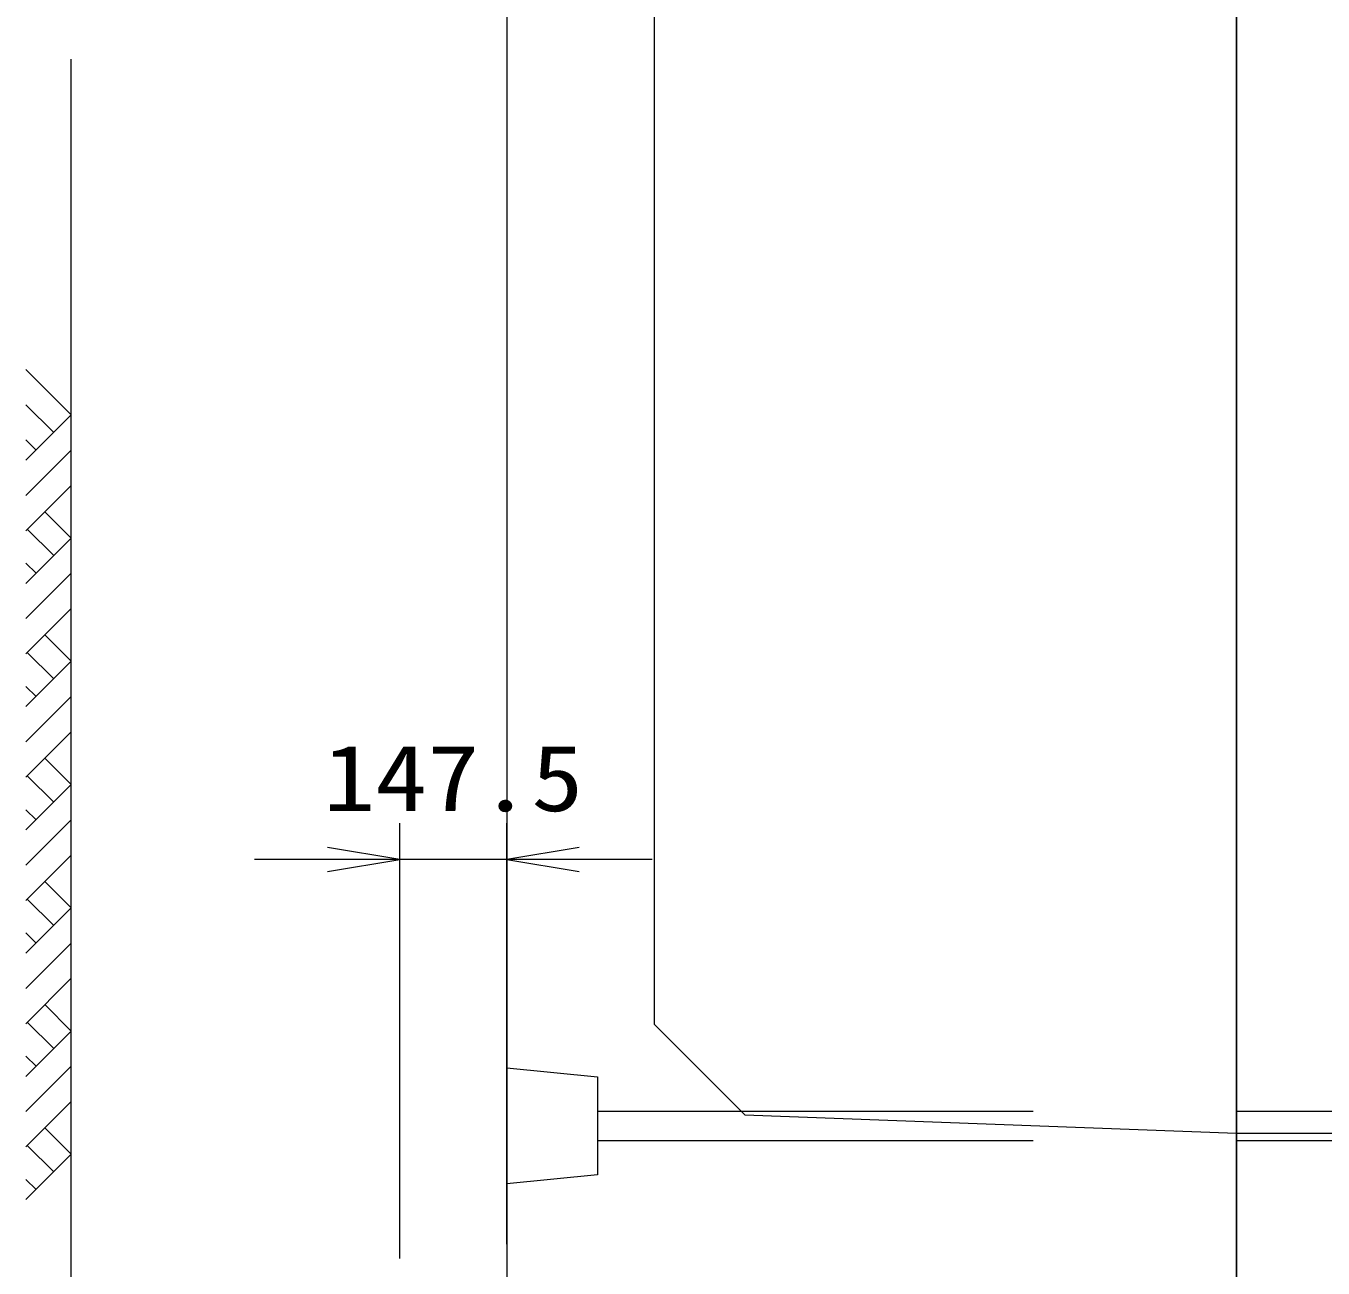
# Model space of a CAD drawing. Units: millimetres at full size; details may follow other scales. Extents: x 0 to 42000, y 0 to 29700.
# Drawn here: x 19000 to 20786, y 21136 to 22848 of the extents above; entities that cross this region are included whole.
import ezdxf
from ezdxf.enums import TextEntityAlignment as Align

# ---------------------------------------------------------------- set-up
doc = ezdxf.new("R2010")
doc.units = ezdxf.units.MM
doc.header["$LTSCALE"] = 100
doc.linetypes.add('DASHED_SPACED', pattern=[12, 6, -6])
for name, color, linetype, lineweight in [('0_2', 4, 'Continuous', 13), ('寸法', 6, 'Continuous', 13), ('ﾊｯﾁﾝｸﾞ', 4, 'Continuous', 9)]:
    doc.layers.add(name, color=color, linetype=linetype, lineweight=lineweight)
doc.styles.add('ＭＳ ゴシック', font='')
doc.styles.get('ＭＳ ゴシック').set_extended_font_data('MS Gothic')

# ---------------------------------------------------------------- blocks, each defined once
blk = doc.blocks.new('open_arrow')
at = {"color": 0, "linetype": 'Continuous', "lineweight": -2}
blk.add_lwpolyline([(7.5, 1.25), (0, 0), (7.5, -1.25)], dxfattribs=at)

msp = doc.modelspace()

# ---------------------------------------------------------------- linework, layer by layer
at = {"layer": '0_2', "linetype": 'DASHED_SPACED'}
for p, q in [((19787, 21352), (20667, 21352)), ((20667, 21352), (22212, 21352)), ((19787, 21312), (20667, 21312)), ((20667, 21312), (22212, 21312))]:
    msp.add_line(p, q, dxfattribs=at)
at = {"layer": '0_2', "color": 3}
msp.add_line((20667, 21322), (22212, 21322), dxfattribs=at)
for points in [[(20667, 23575), (19662, 23575), (19662, 21119), (20667, 21119)], [(20667, 21119), (22212, 21119), (22212, 23575), (20667, 23575)]]:
    msp.add_lwpolyline(points, close=True, dxfattribs=at)
msp.add_lwpolyline([(20667, 23372), (19990, 23347), (19865, 23222), (19865, 21472), (19990, 21347), (20667, 21322)], dxfattribs=at)
at = {"layer": '0_2'}
msp.add_lwpolyline([(19514.5, 20799), (19062, 20799), (19062, 22802)], dxfattribs=at)
at = {"layer": '0_2', "linetype": 'DASHED_SPACED'}
msp.add_lwpolyline([(19662, 21412), (19787, 21399.5), (19787, 21264.5), (19662, 21252)], close=True, dxfattribs=at)
at = {"layer": '寸法'}
for p, q in [((19514.5, 21149), (19514.5, 21749)), ((19662, 21169), (19662, 21749)), ((19862, 21699), (19314.5, 21699))]:
    msp.add_line(p, q, dxfattribs=at)
at = {"layer": 'ﾊｯﾁﾝｸﾞ'}
for p, q in [((18999.5, 22374.4), (19062, 22311.9)), ((18999.5, 22325.8), (19037.7, 22287.6)), ((19062, 22311.9), (18999.5, 22249.4)), ((18999.5, 22277.2), (19013.4, 22263.3)), ((19062, 22263.3), (18999.5, 22200.8)), ((19062, 22214.7), (18999.5, 22152.2)), ((19025.7, 22178.4), (19062, 22142.1)), ((19062, 22142.1), (18999.5, 22079.6)), ((19001.4, 22154.1), (19037.7, 22117.8)), ((18999.5, 22107.4), (19013.4, 22093.5)), ((19062, 22093.5), (18999.5, 22031)), ((19062, 22044.9), (18999.5, 21982.4)), ((19025.7, 22008.5), (19062, 21972.2)), ((19001.4, 21984.2), (19037.7, 21947.9)), ((19062, 21972.2), (18999.5, 21909.7)), ((18999.5, 21937.5), (19013.4, 21923.6)), ((19062, 21923.6), (18999.5, 21861.1)), ((19062, 21875), (18999.5, 21812.5)), ((19025.7, 21838.7), (19062, 21802.4)), ((19062, 21802.4), (18999.5, 21739.9)), ((19001.4, 21814.4), (19037.7, 21778.1)), ((18999.5, 21767.7), (19013.4, 21753.8)), ((19062, 21753.8), (18999.5, 21691.3)), ((19062, 21705.2), (18999.5, 21642.7)), ((19025.7, 21668.8), (19062, 21632.5)), ((19001.4, 21644.5), (19037.7, 21608.2)), ((19062, 21632.5), (18999.5, 21570)), ((18999.5, 21597.8), (19013.4, 21583.9)), ((19062, 21583.9), (18999.5, 21521.4)), ((19062, 21535.3), (18999.5, 21472.8)), ((19025.7, 21499), (19062, 21462.7)), ((19062, 21462.7), (18999.5, 21400.2)), ((19001.4, 21474.7), (19037.7, 21438.4)), ((18999.5, 21427.9), (19013.4, 21414.1)), ((19062, 21414.1), (18999.5, 21351.6)), ((19062, 21365.4), (18999.5, 21302.9)), ((19025.7, 21329.1), (19062, 21292.8)), ((19001.4, 21304.8), (19037.7, 21268.5)), ((19062, 21292.8), (18999.5, 21230.3)), ((18999.5, 21258.1), (19013.4, 21244.2))]:
    msp.add_line(p, q, dxfattribs=at)

# ---------------------------------------------------------------- block references
at = {"layer": '寸法', "xscale": 13.3, "yscale": 13.3, "rotation": 180}
msp.add_blockref('open_arrow', (19514.5, 21699), dxfattribs=at)
at = {"layer": '寸法', "xscale": 13.3, "yscale": 13.3}
msp.add_blockref('open_arrow', (19662, 21699), dxfattribs=at)

# ---------------------------------------------------------------- texts
at = {"layer": '寸法', "style": 'ＭＳ ゴシック', "width": 1.15}
msp.add_text('147.5', height=91.64, dxfattribs=at).set_placement((19588.2, 21811.5), align=Align.MIDDLE_CENTER)

doc.saveas('drawing.dxf')
